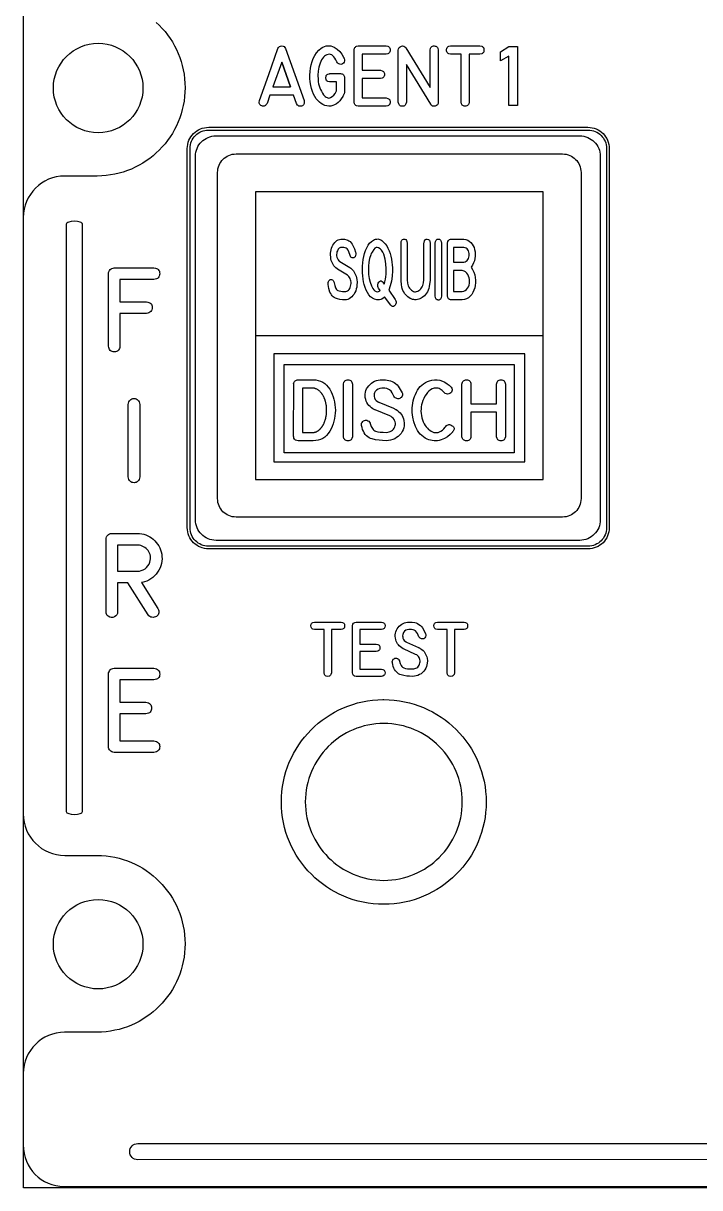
# Model space of a CAD drawing. Extents: x 361 to 684, y 82 to 686.
# Drawn here: x 361.5 to 399.1, y 574.2 to 639 of the extents above; entities that cross this region are included whole.
import ezdxf

# ---------------------------------------------------------------- set-up
doc = ezdxf.new("R2010")
doc.units = 0
for name, color, linetype in [('_BACKPANEL', 5, 'CONTINUOUS'), ('_ENGRAVING', 105, 'CONTINUOUS'), ('_LABELS', 30, 'CONTINUOUS'), ('_TOPLAYER', 1, 'CONTINUOUS')]:
    doc.layers.add(name, color=color, linetype=linetype)

msp = doc.modelspace()

# ---------------------------------------------------------------- linework, layer by layer
at = {"layer": '_BACKPANEL'}
for points in [[(683.837, 648.925), (683.837, 644.257), (683.837, 634.92), (683.837, 625.583), (683.837, 583.568), (683.837, 574.232), (361.5, 574.232), (361.5, 583.568), (361.5, 625.583), (361.5, 634.92), (361.5, 644.257), (361.5, 648.925)], [(365.658, 632.916), (365.403, 632.929), (365.156, 632.967), (364.918, 633.028), (364.689, 633.112), (364.472, 633.217), (364.267, 633.341), (364.075, 633.485), (363.898, 633.645), (363.738, 633.822), (363.595, 634.013), (363.47, 634.219), (363.365, 634.436), (363.282, 634.665), (363.22, 634.903), (363.183, 635.15), (363.17, 635.405), (363.183, 635.659), (363.22, 635.906), (363.282, 636.144), (363.365, 636.373), (363.47, 636.591), (363.595, 636.796), (363.738, 636.987), (363.898, 637.164), (364.075, 637.325), (364.267, 637.468), (364.472, 637.592), (364.689, 637.697), (364.918, 637.781), (365.156, 637.842), (365.403, 637.88), (365.658, 637.893), (365.912, 637.88), (366.159, 637.842), (366.398, 637.781), (366.626, 637.697), (366.844, 637.592), (367.049, 637.468), (367.241, 637.325), (367.417, 637.164), (367.578, 636.987), (367.721, 636.796), (367.846, 636.591), (367.951, 636.373), (368.034, 636.144), (368.095, 635.906), (368.133, 635.659), (368.146, 635.405), (368.133, 635.15), (368.095, 634.903), (368.034, 634.665), (367.951, 634.436), (367.846, 634.219), (367.721, 634.013), (367.578, 633.822), (367.417, 633.645), (367.241, 633.485), (367.049, 633.341), (366.844, 633.217), (366.626, 633.112), (366.398, 633.028), (366.159, 632.967), (365.912, 632.929)], [(371.792, 633.069), (392.888, 633.069), (392.993, 633.064), (393.095, 633.048), (393.194, 633.023), (393.288, 632.988), (393.378, 632.945), (393.463, 632.894), (393.542, 632.835), (393.615, 632.769), (393.681, 632.696), (393.74, 632.617), (393.791, 632.532), (393.834, 632.442), (393.869, 632.348), (393.894, 632.249), (393.91, 632.147), (393.915, 632.041), (393.915, 610.946), (393.91, 610.841), (393.894, 610.739), (393.869, 610.64), (393.834, 610.546), (393.791, 610.456), (393.74, 610.371), (393.681, 610.292), (393.615, 610.219), (393.542, 610.153), (393.463, 610.094), (393.378, 610.043), (393.288, 609.999), (393.194, 609.965), (393.095, 609.94), (392.993, 609.924), (392.888, 609.919), (371.792, 609.919), (371.687, 609.924), (371.584, 609.94), (371.486, 609.965), (371.391, 609.999), (371.302, 610.043), (371.217, 610.094), (371.138, 610.153), (371.065, 610.219), (370.999, 610.292), (370.94, 610.371), (370.888, 610.456), (370.845, 610.546), (370.811, 610.64), (370.786, 610.739), (370.77, 610.841), (370.765, 610.946), (370.765, 632.041), (370.77, 632.147), (370.786, 632.249), (370.811, 632.348), (370.845, 632.442), (370.888, 632.532), (370.94, 632.617), (370.999, 632.696), (371.065, 632.769), (371.138, 632.835), (371.217, 632.894), (371.302, 632.945), (371.391, 632.988), (371.486, 633.023), (371.584, 633.048), (371.687, 633.064)], [(385.898, 595.691), (385.892, 595.915), (385.875, 596.137), (385.847, 596.355), (385.809, 596.57), (385.76, 596.781), (385.701, 596.988), (385.633, 597.191), (385.555, 597.389), (385.467, 597.583), (385.371, 597.771), (385.266, 597.953), (385.152, 598.13), (385.031, 598.301), (384.901, 598.466), (384.764, 598.624), (384.619, 598.776), (384.468, 598.92), (384.31, 599.058), (384.145, 599.187), (383.974, 599.309), (383.797, 599.422), (383.614, 599.527), (383.426, 599.623), (383.233, 599.711), (383.034, 599.789), (382.832, 599.857), (382.625, 599.916), (382.414, 599.965), (382.199, 600.003), (381.981, 600.031), (381.759, 600.048), (381.535, 600.054), (381.31, 600.048), (381.089, 600.031), (380.87, 600.003), (380.656, 599.965), (380.444, 599.916), (380.237, 599.857), (380.035, 599.789), (379.837, 599.711), (379.643, 599.623), (379.455, 599.527), (379.273, 599.422), (379.096, 599.309), (378.925, 599.187), (378.76, 599.058), (378.602, 598.92), (378.45, 598.776), (378.306, 598.625), (378.169, 598.466), (378.039, 598.302), (377.917, 598.131), (377.804, 597.954), (377.699, 597.771), (377.603, 597.583), (377.515, 597.39), (377.437, 597.192), (377.369, 596.989), (377.31, 596.782), (377.261, 596.571), (377.223, 596.356), (377.195, 596.138), (377.178, 595.916), (377.172, 595.692), (377.178, 595.467), (377.195, 595.246), (377.223, 595.027), (377.261, 594.813), (377.31, 594.602), (377.369, 594.395), (377.437, 594.192), (377.515, 593.994), (377.603, 593.801), (377.699, 593.613), (377.804, 593.43), (377.917, 593.253), (378.039, 593.082), (378.169, 592.917), (378.306, 592.759), (378.45, 592.607), (378.602, 592.463), (378.76, 592.326), (378.925, 592.196), (379.096, 592.075), (379.273, 591.961), (379.455, 591.856), (379.643, 591.76), (379.837, 591.673), (380.035, 591.595), (380.237, 591.526), (380.444, 591.467), (380.656, 591.418), (380.87, 591.38), (381.089, 591.352), (381.31, 591.336), (381.535, 591.33), (381.759, 591.336), (381.981, 591.352), (382.199, 591.38), (382.414, 591.418), (382.625, 591.467), (382.832, 591.526), (383.034, 591.595), (383.232, 591.673), (383.426, 591.76), (383.614, 591.856), (383.796, 591.961), (383.973, 592.075), (384.144, 592.196), (384.309, 592.326), (384.467, 592.463), (384.619, 592.607), (384.763, 592.759), (384.9, 592.917), (385.03, 593.082), (385.152, 593.253), (385.265, 593.43), (385.37, 593.613), (385.466, 593.801), (385.554, 593.994), (385.632, 594.192), (385.7, 594.395), (385.759, 594.602), (385.808, 594.813), (385.846, 595.027), (385.874, 595.246), (385.891, 595.467), (385.897, 595.692)], [(365.658, 585.291), (365.403, 585.304), (365.156, 585.342), (364.918, 585.403), (364.689, 585.487), (364.472, 585.592), (364.267, 585.716), (364.075, 585.859), (363.898, 586.02), (363.738, 586.197), (363.595, 586.388), (363.47, 586.593), (363.365, 586.811), (363.282, 587.04), (363.22, 587.278), (363.183, 587.525), (363.17, 587.779), (363.183, 588.034), (363.22, 588.281), (363.282, 588.519), (363.365, 588.748), (363.47, 588.965), (363.595, 589.171), (363.738, 589.362), (363.898, 589.539), (364.075, 589.699), (364.267, 589.843), (364.472, 589.967), (364.689, 590.072), (364.918, 590.156), (365.156, 590.217), (365.403, 590.255), (365.658, 590.268), (365.912, 590.255), (366.159, 590.217), (366.398, 590.156), (366.626, 590.072), (366.844, 589.967), (367.049, 589.843), (367.241, 589.699), (367.417, 589.539), (367.578, 589.362), (367.721, 589.171), (367.846, 588.965), (367.951, 588.748), (368.034, 588.519), (368.095, 588.281), (368.133, 588.034), (368.146, 587.779), (368.133, 587.525), (368.095, 587.278), (368.034, 587.04), (367.951, 586.811), (367.846, 586.593), (367.721, 586.388), (367.578, 586.197), (367.417, 586.02), (367.241, 585.859), (367.049, 585.716), (366.844, 585.592), (366.626, 585.487), (366.398, 585.403), (366.159, 585.342), (365.912, 585.304)]]:
    msp.add_lwpolyline(points, close=True, dxfattribs=at)
at = {"layer": '_ENGRAVING'}
for points in [[(374.621, 634.71), (375.136, 636.155), (375.653, 637.6), (375.686, 637.665), (375.732, 637.712), (375.792, 637.74), (375.864, 637.75), (375.936, 637.742), (375.996, 637.714), (376.042, 637.666), (376.076, 637.6), (377.107, 634.702), (377.116, 634.597), (377.11, 634.552), (377.096, 634.512), (377.075, 634.477), (377.047, 634.448), (377.011, 634.423), (376.968, 634.404), (376.923, 634.391), (376.88, 634.387), (376.84, 634.392), (376.803, 634.405), (376.769, 634.426), (376.737, 634.456), (376.681, 634.542), (376.515, 635.01), (375.205, 635.01), (375.044, 634.553), (374.987, 634.467), (374.955, 634.437), (374.919, 634.416), (374.882, 634.403), (374.841, 634.4), (374.798, 634.404), (374.751, 634.418), (374.708, 634.438), (374.672, 634.463), (374.644, 634.492), (374.624, 634.527), (374.612, 634.565), (374.607, 634.609)], [(378.523, 635.746), (378.508, 635.748), (378.423, 635.771), (378.389, 635.791), (378.361, 635.817), (378.34, 635.848), (378.325, 635.885), (378.312, 635.976), (378.325, 636.066), (378.34, 636.103), (378.361, 636.134), (378.389, 636.16), (378.423, 636.18), (378.508, 636.203), (378.523, 636.207), (378.537, 636.207), (379.131, 636.207), (379.176, 636.202), (379.217, 636.19), (379.256, 636.168), (379.291, 636.139), (379.32, 636.103), (379.341, 636.064), (379.353, 636.021), (379.357, 635.976), (379.357, 635.145), (379.338, 635.102), (379.327, 635.076), (379.315, 635.051), (379.303, 635.027), (379.29, 635.002), (379.278, 634.977), (379.266, 634.953), (379.251, 634.928), (379.171, 634.802), (379.086, 634.692), (378.996, 634.6), (378.901, 634.526), (378.802, 634.468), (378.698, 634.428), (378.59, 634.405), (378.476, 634.4), (378.363, 634.411), (378.254, 634.438), (378.15, 634.481), (378.05, 634.539), (377.955, 634.614), (377.865, 634.704), (377.779, 634.811), (377.698, 634.933), (377.628, 635.065), (377.568, 635.212), (377.517, 635.375), (377.476, 635.554), (377.447, 635.741), (377.429, 635.931), (377.425, 636.122), (377.433, 636.316), (377.455, 636.508), (377.492, 636.695), (377.544, 636.878), (377.611, 637.056), (377.694, 637.223), (377.796, 637.372), (377.916, 637.502), (378.055, 637.614), (378.147, 637.671), (378.239, 637.714), (378.33, 637.743), (378.42, 637.757), (378.51, 637.758), (378.599, 637.744), (378.687, 637.716), (378.775, 637.674), (378.939, 637.566), (379.082, 637.439), (379.201, 637.292), (379.299, 637.124), (379.312, 637.098), (379.322, 637.075), (379.335, 637.051), (379.353, 636.976), (379.352, 636.909), (379.332, 636.849), (379.293, 636.797), (379.245, 636.757), (379.196, 636.733), (379.144, 636.722), (379.09, 636.727), (379.039, 636.744), (378.994, 636.772), (378.954, 636.81), (378.922, 636.859), (378.873, 636.969), (378.821, 637.063), (378.765, 637.14), (378.706, 637.2), (378.644, 637.244), (378.578, 637.27), (378.509, 637.28), (378.437, 637.274), (378.365, 637.253), (378.298, 637.22), (378.235, 637.176), (378.177, 637.12), (378.124, 637.052), (378.076, 636.972), (378.032, 636.881), (377.992, 636.779), (377.931, 636.565), (377.892, 636.343), (377.874, 636.114), (377.878, 635.876), (377.89, 635.758), (377.909, 635.643), (377.936, 635.532), (377.971, 635.425), (378.013, 635.321), (378.063, 635.222), (378.121, 635.127), (378.187, 635.035), (378.283, 634.931), (378.331, 634.895), (378.38, 634.869), (378.429, 634.855), (378.477, 634.85), (378.527, 634.857), (378.576, 634.874), (378.67, 634.929), (378.753, 635.003), (378.826, 635.097), (378.888, 635.21), (378.905, 635.246), (378.905, 635.746)], [(381.666, 637.293), (380.333, 637.293), (380.333, 636.397), (381.349, 636.397), (381.449, 636.369), (381.488, 636.348), (381.52, 636.321), (381.545, 636.289), (381.563, 636.252), (381.573, 636.21), (381.577, 636.163), (381.573, 636.116), (381.562, 636.074), (381.544, 636.037), (381.519, 636.006), (381.487, 635.979), (381.448, 635.958), (381.349, 635.931), (380.333, 635.931), (380.333, 634.855), (381.666, 634.855), (381.765, 634.827), (381.804, 634.806), (381.836, 634.78), (381.861, 634.748), (381.878, 634.712), (381.889, 634.67), (381.892, 634.623), (381.889, 634.577), (381.878, 634.535), (381.861, 634.499), (381.836, 634.468), (381.804, 634.442), (381.765, 634.421), (381.666, 634.394), (380.11, 634.394), (380.02, 634.418), (379.983, 634.439), (379.952, 634.465), (379.926, 634.497), (379.906, 634.535), (379.881, 634.627), (379.881, 637.521), (379.907, 637.617), (379.928, 637.655), (379.954, 637.687), (379.985, 637.712), (380.021, 637.731), (380.11, 637.75), (381.666, 637.75), (381.765, 637.729), (381.804, 637.71), (381.836, 637.684), (381.86, 637.652), (381.878, 637.614), (381.888, 637.57), (381.892, 637.52), (381.888, 637.47), (381.877, 637.426), (381.859, 637.389), (381.835, 637.357), (381.803, 637.332), (381.764, 637.313)], [(384.559, 634.62), (384.549, 634.542), (384.519, 634.479), (384.468, 634.433), (384.396, 634.401), (384.319, 634.39), (384.251, 634.402), (384.193, 634.439), (384.143, 634.499), (382.793, 636.707), (382.793, 634.62), (382.765, 634.52), (382.744, 634.48), (382.718, 634.448), (382.687, 634.423), (382.651, 634.405), (382.611, 634.394), (382.565, 634.391), (382.52, 634.394), (382.479, 634.405), (382.443, 634.423), (382.413, 634.448), (382.387, 634.48), (382.366, 634.52), (382.339, 634.62), (382.339, 637.514), (382.359, 637.592), (382.394, 637.656), (382.445, 637.705), (382.511, 637.739), (382.581, 637.753), (382.645, 637.741), (382.704, 637.702), (382.756, 637.637), (384.106, 635.427), (384.106, 637.514), (384.132, 637.617), (384.153, 637.657), (384.18, 637.69), (384.212, 637.715), (384.249, 637.733), (384.292, 637.743), (384.34, 637.746), (384.388, 637.742), (384.43, 637.731), (384.466, 637.713), (384.497, 637.687), (384.521, 637.655), (384.54, 637.615), (384.559, 637.514)], [(385.836, 634.623), (385.836, 637.288), (385.246, 637.288), (385.147, 637.309), (385.109, 637.329), (385.077, 637.355), (385.053, 637.387), (385.035, 637.425), (385.025, 637.469), (385.022, 637.519), (385.025, 637.569), (385.036, 637.613), (385.054, 637.651), (385.078, 637.683), (385.11, 637.709), (385.148, 637.729), (385.246, 637.75), (386.878, 637.75), (386.975, 637.729), (387.013, 637.709), (387.044, 637.684), (387.069, 637.651), (387.086, 637.613), (387.097, 637.569), (387.1, 637.519), (387.097, 637.468), (387.087, 637.424), (387.069, 637.386), (387.045, 637.354), (387.014, 637.328), (386.975, 637.309), (386.878, 637.288), (386.289, 637.288), (386.289, 634.623), (386.261, 634.522), (386.239, 634.482), (386.211, 634.45), (386.179, 634.425), (386.142, 634.407), (386.1, 634.397), (386.052, 634.394), (386.005, 634.398), (385.964, 634.41), (385.928, 634.428), (385.898, 634.453), (385.874, 634.485), (385.855, 634.524)], [(388.967, 634.439), (388.482, 634.439), (388.482, 637.182), (388.017, 636.919), (388.017, 637.423), (388.482, 637.711), (388.967, 637.711)], [(376.351, 635.471), (375.862, 636.847), (375.37, 635.471)], [(375.862, 636.847), (376.351, 635.471)], [(371.802, 633.222), (392.878, 633.222), (393, 633.216), (393.118, 633.198), (393.232, 633.169), (393.342, 633.129), (393.446, 633.079), (393.544, 633.019), (393.636, 632.951), (393.72, 632.874), (393.797, 632.79), (393.865, 632.698), (393.925, 632.6), (393.975, 632.496), (394.015, 632.386), (394.044, 632.272), (394.062, 632.154), (394.068, 632.032), (394.068, 610.956), (394.062, 610.834), (394.044, 610.716), (394.015, 610.601), (393.975, 610.492), (393.925, 610.388), (393.865, 610.29), (393.797, 610.198), (393.72, 610.114), (393.636, 610.037), (393.544, 609.968), (393.446, 609.909), (393.342, 609.859), (393.232, 609.819), (393.118, 609.79), (393, 609.772), (392.878, 609.766), (371.802, 609.766), (371.68, 609.772), (371.562, 609.79), (371.447, 609.819), (371.338, 609.859), (371.234, 609.909), (371.136, 609.968), (371.044, 610.037), (370.959, 610.114), (370.883, 610.198), (370.814, 610.29), (370.755, 610.388), (370.705, 610.492), (370.665, 610.601), (370.636, 610.716), (370.618, 610.834), (370.611, 610.956), (370.611, 632.032), (370.618, 632.154), (370.636, 632.272), (370.665, 632.386), (370.705, 632.496), (370.755, 632.6), (370.814, 632.698), (370.883, 632.79), (370.959, 632.874), (371.044, 632.951), (371.136, 633.019), (371.234, 633.079), (371.338, 633.129), (371.447, 633.169), (371.562, 633.198), (371.68, 633.216)], [(372.21, 632.744), (392.426, 632.744), (392.543, 632.738), (392.657, 632.721), (392.766, 632.693), (392.871, 632.654), (392.971, 632.606), (393.065, 632.549), (393.153, 632.484), (393.234, 632.41), (393.308, 632.329), (393.374, 632.241), (393.431, 632.147), (393.479, 632.047), (393.517, 631.942), (393.545, 631.833), (393.562, 631.719), (393.568, 631.602), (393.568, 611.386), (393.562, 611.269), (393.545, 611.155), (393.517, 611.046), (393.479, 610.941), (393.431, 610.841), (393.374, 610.747), (393.308, 610.659), (393.234, 610.578), (393.153, 610.504), (393.065, 610.438), (392.971, 610.381), (392.871, 610.333), (392.766, 610.295), (392.657, 610.267), (392.543, 610.25), (392.426, 610.244), (372.21, 610.244), (372.093, 610.25), (371.979, 610.267), (371.87, 610.295), (371.765, 610.333), (371.665, 610.381), (371.571, 610.438), (371.483, 610.504), (371.402, 610.578), (371.328, 610.659), (371.263, 610.747), (371.206, 610.841), (371.158, 610.941), (371.119, 611.046), (371.091, 611.155), (371.074, 611.269), (371.068, 611.386), (371.068, 631.602), (371.074, 631.719), (371.091, 631.833), (371.119, 631.942), (371.158, 632.047), (371.206, 632.147), (371.263, 632.241), (371.328, 632.329), (371.402, 632.41), (371.483, 632.484), (371.571, 632.549), (371.665, 632.606), (371.765, 632.654), (371.87, 632.693), (371.979, 632.721), (372.093, 632.738)], [(364.338, 627.994), (364.337, 627.994), (364.162, 627.981), (364.019, 627.946), (363.964, 627.921), (363.923, 627.894), (363.896, 627.863), (363.887, 627.83), (363.887, 627.829), (363.887, 595.158), (363.897, 595.125), (363.923, 595.094), (363.964, 595.066), (364.019, 595.042), (364.162, 595.007), (364.337, 594.994), (364.338, 594.994), (364.513, 595.007), (364.656, 595.042), (364.711, 595.066), (364.752, 595.094), (364.778, 595.125), (364.788, 595.158), (364.788, 627.829), (364.788, 627.83), (364.779, 627.863), (364.752, 627.894), (364.711, 627.921), (364.656, 627.946), (364.513, 627.981)], [(366.227, 621.049), (366.227, 625.076), (366.241, 625.147), (366.262, 625.21), (366.292, 625.263), (366.328, 625.308), (366.373, 625.344), (366.425, 625.372), (366.484, 625.391), (366.551, 625.401), (368.761, 625.401), (368.836, 625.39), (368.9, 625.371), (368.955, 625.344), (368.999, 625.307), (369.034, 625.263), (369.059, 625.21), (369.074, 625.148), (369.079, 625.078), (369.074, 625.007), (369.058, 624.946), (369.033, 624.893), (368.998, 624.849), (368.953, 624.814), (368.897, 624.787), (368.832, 624.769), (368.757, 624.759), (366.868, 624.759), (366.868, 623.51), (368.341, 623.51), (368.415, 623.5), (368.479, 623.482), (368.534, 623.456), (368.579, 623.422), (368.614, 623.379), (368.639, 623.328), (368.655, 623.269), (368.661, 623.202), (368.657, 623.134), (368.642, 623.074), (368.618, 623.021), (368.583, 622.976), (368.538, 622.938), (368.483, 622.907), (368.417, 622.884), (368.341, 622.869), (366.868, 622.869), (366.868, 621.049), (366.858, 620.975), (366.84, 620.911), (366.814, 620.856), (366.78, 620.811), (366.737, 620.776), (366.686, 620.751), (366.626, 620.735), (366.559, 620.729), (366.491, 620.733), (366.431, 620.747), (366.378, 620.772), (366.333, 620.807), (366.295, 620.852), (366.265, 620.907), (366.242, 620.973)], [(367.977, 613.77), (367.961, 613.695), (367.938, 613.63), (367.908, 613.574), (367.87, 613.529), (367.826, 613.494), (367.775, 613.469), (367.717, 613.454), (367.651, 613.45), (367.586, 613.455), (367.528, 613.47), (367.477, 613.495), (367.433, 613.53), (367.396, 613.575), (367.367, 613.63), (367.344, 613.695), (367.328, 613.77), (367.328, 617.807), (367.344, 617.883), (367.367, 617.948), (367.396, 618.004), (367.433, 618.049), (367.477, 618.084), (367.528, 618.11), (367.586, 618.125), (367.651, 618.13), (367.717, 618.125), (367.775, 618.111), (367.826, 618.085), (367.87, 618.05), (367.908, 618.005), (367.938, 617.949), (367.961, 617.883), (367.977, 617.807)], [(368.979, 606.447), (369.009, 606.384), (369.028, 606.323), (369.036, 606.265), (369.031, 606.21), (369.015, 606.157), (368.987, 606.106), (368.948, 606.058), (368.896, 606.013), (368.84, 605.981), (368.779, 605.961), (368.713, 605.955), (368.644, 605.961), (368.578, 605.979), (368.521, 606.009), (368.473, 606.05), (368.435, 606.102), (367.31, 607.881), (366.739, 607.881), (366.739, 606.273), (366.727, 606.181), (366.694, 606.102), (366.637, 606.038), (366.558, 605.987), (366.47, 605.956), (366.384, 605.951), (366.301, 605.973), (366.22, 606.02), (366.165, 606.071), (366.126, 606.13), (366.103, 606.198), (366.095, 606.273), (366.095, 610.308), (366.101, 610.372), (366.118, 610.431), (366.147, 610.485), (366.187, 610.534), (366.236, 610.575), (366.29, 610.604), (366.35, 610.622), (366.414, 610.628), (367.832, 610.628), (367.958, 610.623), (368.08, 610.607), (368.197, 610.582), (368.31, 610.546), (368.419, 610.501), (368.524, 610.445), (368.624, 610.379), (368.721, 610.302), (368.81, 610.218), (368.891, 610.129), (368.963, 610.034), (369.026, 609.933), (369.08, 609.827), (369.125, 609.716), (369.161, 609.599), (369.189, 609.477), (369.206, 609.344), (369.21, 609.213), (369.202, 609.084), (369.18, 608.958), (369.145, 608.833), (369.097, 608.711), (369.036, 608.591), (368.961, 608.473), (368.877, 608.362), (368.787, 608.263), (368.689, 608.175), (368.586, 608.098), (368.475, 608.033), (368.358, 607.979), (368.234, 607.937), (368.104, 607.906), (368.061, 607.899)], [(367.832, 608.522), (367.947, 608.531), (368.056, 608.558), (368.162, 608.602), (368.263, 608.664), (368.353, 608.74), (368.428, 608.827), (368.486, 608.925), (368.529, 609.034), (368.551, 609.121), (368.563, 609.206), (368.565, 609.288), (368.558, 609.369), (368.541, 609.447), (368.514, 609.523), (368.477, 609.598), (368.431, 609.67), (368.377, 609.737), (368.318, 609.796), (368.255, 609.847), (368.186, 609.89), (368.113, 609.926), (368.035, 609.953), (367.952, 609.972), (367.864, 609.984), (366.739, 609.984), (366.739, 608.522)], [(378.215, 602.877), (378.215, 605.282), (377.683, 605.282), (377.594, 605.301), (377.559, 605.319), (377.531, 605.342), (377.509, 605.371), (377.493, 605.405), (377.481, 605.49), (377.494, 605.575), (377.509, 605.609), (377.532, 605.638), (377.56, 605.661), (377.595, 605.679), (377.683, 605.699), (379.156, 605.699), (379.243, 605.68), (379.278, 605.662), (379.306, 605.638), (379.328, 605.61), (379.344, 605.575), (379.357, 605.49), (379.344, 605.404), (379.329, 605.37), (379.307, 605.341), (379.278, 605.318), (379.244, 605.3), (379.156, 605.282), (378.625, 605.282), (378.625, 602.877), (378.599, 602.785), (378.579, 602.749), (378.554, 602.72), (378.525, 602.697), (378.492, 602.682), (378.411, 602.67), (378.331, 602.684), (378.298, 602.7), (378.271, 602.723), (378.25, 602.752), (378.233, 602.787)], [(381.4, 605.286), (380.197, 605.286), (380.197, 604.477), (381.114, 604.477), (381.204, 604.452), (381.269, 604.409), (381.291, 604.38), (381.307, 604.347), (381.32, 604.266), (381.306, 604.186), (381.29, 604.153), (381.268, 604.124), (381.204, 604.081), (381.114, 604.057), (380.197, 604.057), (380.197, 603.085), (381.4, 603.085), (381.49, 603.061), (381.553, 603.018), (381.576, 602.989), (381.592, 602.956), (381.605, 602.877), (381.592, 602.797), (381.576, 602.765), (381.553, 602.736), (381.49, 602.694), (381.4, 602.67), (379.996, 602.67), (379.915, 602.692), (379.853, 602.734), (379.812, 602.797), (379.79, 602.88), (379.79, 605.492), (379.813, 605.578), (379.855, 605.641), (379.916, 605.682), (379.996, 605.699), (381.4, 605.699), (381.489, 605.68), (381.525, 605.662), (381.553, 605.639), (381.576, 605.61), (381.591, 605.576), (381.604, 605.491), (381.591, 605.407), (381.575, 605.373), (381.553, 605.344), (381.524, 605.321), (381.489, 605.304)], [(383.467, 604.282), (383.491, 604.272), (383.517, 604.258), (383.54, 604.245), (383.563, 604.231), (383.586, 604.217), (383.655, 604.167), (383.716, 604.112), (383.771, 604.052), (383.819, 603.988), (383.86, 603.919), (383.894, 603.845), (383.921, 603.767), (383.942, 603.684), (383.958, 603.549), (383.954, 603.411), (383.936, 603.312), (383.907, 603.217), (383.867, 603.126), (383.815, 603.039), (383.754, 602.958), (383.685, 602.887), (383.609, 602.826), (383.526, 602.775), (383.431, 602.731), (383.335, 602.699), (383.237, 602.68), (383.138, 602.674), (382.972, 602.68), (382.809, 602.696), (382.65, 602.724), (382.495, 602.762), (382.422, 602.789), (382.353, 602.825), (382.291, 602.87), (382.233, 602.924), (382.181, 602.987), (382.135, 603.06), (382.094, 603.142), (382.059, 603.233), (382.033, 603.334), (382.012, 603.437), (382.007, 603.489), (382.014, 603.538), (382.033, 603.583), (382.064, 603.625), (382.103, 603.66), (382.146, 603.681), (382.194, 603.691), (382.246, 603.687), (382.299, 603.669), (382.343, 603.639), (382.379, 603.597), (382.405, 603.542), (382.41, 603.529), (382.451, 603.385), (382.505, 603.273), (382.537, 603.229), (382.573, 603.193), (382.611, 603.166), (382.653, 603.146), (382.748, 603.119), (382.86, 603.101), (382.989, 603.091), (383.135, 603.09), (383.204, 603.094), (383.266, 603.107), (383.323, 603.128), (383.375, 603.158), (383.421, 603.196), (383.461, 603.243), (383.496, 603.298), (383.526, 603.362), (383.544, 603.423), (383.552, 603.486), (383.551, 603.549), (383.54, 603.614), (383.52, 603.677), (383.493, 603.734), (383.457, 603.786), (383.414, 603.832), (383.365, 603.868), (383.304, 603.902), (382.632, 604.202), (382.61, 604.214), (382.532, 604.261), (382.461, 604.312), (382.398, 604.368), (382.343, 604.429), (382.296, 604.494), (382.256, 604.564), (382.225, 604.639), (382.201, 604.718), (382.182, 604.812), (382.173, 604.903), (382.174, 604.991), (382.186, 605.078), (382.208, 605.161), (382.241, 605.243), (382.284, 605.321), (382.337, 605.398), (382.397, 605.468), (382.462, 605.53), (382.532, 605.581), (382.606, 605.624), (382.685, 605.657), (382.768, 605.68), (382.856, 605.694), (382.948, 605.699), (383.108, 605.695), (383.259, 605.666), (383.331, 605.647), (383.405, 605.618), (383.491, 605.57), (383.567, 605.514), (383.631, 605.45), (383.685, 605.378), (383.778, 605.219), (383.861, 605.048), (383.874, 605.01), (383.878, 604.941), (383.859, 604.878), (383.823, 604.822), (383.792, 604.795), (383.754, 604.773), (383.713, 604.76), (383.671, 604.756), (383.627, 604.763), (383.585, 604.778), (383.548, 604.803), (383.516, 604.837), (383.489, 604.881), (383.409, 605.056), (383.357, 605.138), (383.289, 605.205), (383.227, 605.24), (383.161, 605.264), (383.067, 605.28), (382.934, 605.285), (382.842, 605.273), (382.762, 605.24), (382.693, 605.187), (382.636, 605.113), (382.607, 605.058), (382.588, 604.999), (382.581, 604.937), (382.584, 604.872), (382.601, 604.795), (382.632, 604.726), (382.676, 604.667), (382.735, 604.618), (382.748, 604.608), (382.764, 604.599), (382.78, 604.591), (382.797, 604.584)], [(385.053, 602.877), (385.053, 605.282), (384.521, 605.282), (384.432, 605.301), (384.397, 605.319), (384.369, 605.342), (384.347, 605.371), (384.331, 605.405), (384.318, 605.49), (384.331, 605.575), (384.347, 605.609), (384.369, 605.638), (384.398, 605.661), (384.433, 605.679), (384.521, 605.699), (385.993, 605.699), (386.081, 605.68), (386.116, 605.662), (386.144, 605.638), (386.166, 605.61), (386.182, 605.575), (386.194, 605.49), (386.182, 605.404), (386.166, 605.37), (386.144, 605.341), (386.116, 605.318), (386.082, 605.3), (385.993, 605.282), (385.462, 605.282), (385.462, 602.877), (385.437, 602.785), (385.417, 602.749), (385.392, 602.72), (385.363, 602.697), (385.33, 602.682), (385.248, 602.67), (385.168, 602.684), (385.136, 602.7), (385.109, 602.723), (385.088, 602.752), (385.071, 602.787)], [(368.759, 602.487), (366.866, 602.487), (366.866, 601.238), (368.309, 601.238), (368.385, 601.222), (368.451, 601.2), (368.506, 601.17), (368.552, 601.133), (368.587, 601.088), (368.612, 601.037), (368.627, 600.978), (368.632, 600.913), (368.627, 600.847), (368.612, 600.788), (368.586, 600.737), (368.551, 600.693), (368.505, 600.656), (368.45, 600.627), (368.385, 600.604), (368.309, 600.589), (366.866, 600.589), (366.866, 599.089), (368.759, 599.089), (368.834, 599.074), (368.9, 599.051), (368.955, 599.022), (369, 598.985), (369.036, 598.941), (369.061, 598.89), (369.076, 598.832), (369.081, 598.767), (369.076, 598.702), (369.061, 598.645), (369.036, 598.594), (369, 598.55), (368.955, 598.514), (368.9, 598.485), (368.834, 598.463), (368.759, 598.448), (366.549, 598.448), (366.481, 598.461), (366.421, 598.482), (366.369, 598.51), (366.325, 598.547), (366.288, 598.592), (366.259, 598.644), (366.238, 598.704), (366.224, 598.772), (366.224, 602.804), (366.239, 602.875), (366.261, 602.937), (366.29, 602.99), (366.327, 603.035), (366.371, 603.07), (366.423, 603.097), (366.482, 603.115), (366.549, 603.124), (368.759, 603.124), (368.834, 603.113), (368.9, 603.094), (368.955, 603.067), (369, 603.031), (369.035, 602.987), (369.06, 602.934), (369.075, 602.873), (369.08, 602.803), (369.074, 602.733), (369.059, 602.672), (369.034, 602.62), (368.999, 602.576), (368.954, 602.541), (368.899, 602.514), (368.834, 602.496)]]:
    msp.add_lwpolyline(points, close=True, dxfattribs=at)
msp.add_lwpolyline([(490.859, 575.792), (367.86, 575.786), (367.769, 575.795), (367.685, 575.821), (367.608, 575.863), (367.542, 575.917), (367.487, 575.984), (367.445, 576.06), (367.419, 576.145), (367.41, 576.236), (367.419, 576.326), (367.445, 576.411), (367.486, 576.487), (367.541, 576.554), (367.607, 576.609), (367.683, 576.651), (367.767, 576.677), (367.858, 576.687), (490.859, 576.693)], dxfattribs=at)
at = {"layer": '_LABELS'}
for points in [[(390.398, 613.636), (390.398, 629.638), (374.398, 629.638), (374.398, 613.636)], [(379.643, 625.419), (379.662, 625.407), (379.684, 625.392), (379.703, 625.377), (379.721, 625.362), (379.741, 625.346), (379.797, 625.289), (379.848, 625.228), (379.893, 625.161), (379.933, 625.089), (379.995, 624.93), (380.034, 624.75), (380.047, 624.599), (380.044, 624.443), (380.029, 624.333), (380.005, 624.227), (379.972, 624.125), (379.929, 624.027), (379.879, 623.937), (379.822, 623.858), (379.759, 623.789), (379.691, 623.731), (379.613, 623.682), (379.534, 623.647), (379.453, 623.626), (379.371, 623.619), (379.234, 623.625), (379.1, 623.643), (378.969, 623.674), (378.841, 623.717), (378.78, 623.747), (378.724, 623.787), (378.672, 623.838), (378.625, 623.898), (378.582, 623.97), (378.544, 624.051), (378.481, 624.245), (378.46, 624.357), (378.443, 624.473), (378.439, 624.531), (378.445, 624.585), (378.46, 624.636), (378.485, 624.684), (378.517, 624.722), (378.553, 624.746), (378.593, 624.757), (378.636, 624.753), (378.679, 624.733), (378.716, 624.699), (378.745, 624.652), (378.767, 624.591), (378.771, 624.576), (378.805, 624.414), (378.85, 624.289), (378.905, 624.2), (378.937, 624.169), (378.971, 624.147), (379.05, 624.117), (379.142, 624.097), (379.248, 624.086), (379.369, 624.084), (379.425, 624.089), (379.477, 624.103), (379.524, 624.127), (379.567, 624.16), (379.605, 624.203), (379.638, 624.256), (379.667, 624.317), (379.691, 624.389), (379.706, 624.457), (379.713, 624.527), (379.712, 624.599), (379.703, 624.671), (379.686, 624.741), (379.663, 624.805), (379.634, 624.863), (379.599, 624.915), (379.559, 624.955), (379.508, 624.993), (378.954, 625.329), (378.936, 625.343), (378.871, 625.395), (378.813, 625.452), (378.761, 625.515), (378.716, 625.583), (378.677, 625.656), (378.644, 625.735), (378.618, 625.818), (378.598, 625.907), (378.583, 626.012), (378.575, 626.114), (378.577, 626.213), (378.586, 626.309), (378.605, 626.403), (378.631, 626.494), (378.667, 626.582), (378.71, 626.668), (378.76, 626.747), (378.814, 626.815), (378.871, 626.873), (378.932, 626.921), (378.997, 626.958), (379.066, 626.984), (379.138, 627), (379.215, 627.005), (379.346, 627), (379.471, 626.968), (379.531, 626.946), (379.591, 626.914), (379.662, 626.86), (379.724, 626.798), (379.778, 626.726), (379.822, 626.646), (379.899, 626.468), (379.967, 626.276), (379.978, 626.233), (379.981, 626.156), (379.966, 626.086), (379.936, 626.023), (379.911, 625.993), (379.879, 625.968), (379.846, 625.954), (379.811, 625.95), (379.774, 625.957), (379.74, 625.974), (379.709, 626.002), (379.683, 626.04), (379.661, 626.089), (379.594, 626.286), (379.552, 626.377), (379.496, 626.452), (379.445, 626.491), (379.39, 626.518), (379.313, 626.536), (379.203, 626.541), (379.127, 626.528), (379.061, 626.492), (379.005, 626.432), (378.957, 626.349), (378.933, 626.287), (378.918, 626.221), (378.912, 626.152), (378.914, 626.079), (378.928, 625.993), (378.954, 625.916), (378.991, 625.85), (379.039, 625.795), (379.049, 625.784), (379.063, 625.773), (379.076, 625.765), (379.09, 625.756)], [(382.02, 625.233), (382.003, 624.944), (381.962, 624.667), (381.897, 624.403), (381.807, 624.152), (382.166, 623.647), (382.19, 623.606), (382.207, 623.561), (382.215, 623.513), (382.214, 623.46), (382.206, 623.408), (382.191, 623.362), (382.168, 623.322), (382.138, 623.288), (382.082, 623.25), (382.027, 623.243), (381.975, 623.266), (381.925, 623.319), (381.582, 623.798), (381.573, 623.789), (381.565, 623.781), (381.495, 623.717), (381.421, 623.669), (381.361, 623.642), (381.301, 623.625), (381.242, 623.616), (381.182, 623.616), (381.141, 623.621), (381.015, 623.657), (380.902, 623.716), (380.8, 623.798), (380.71, 623.903), (380.63, 624.025), (380.561, 624.16), (380.501, 624.307), (380.45, 624.467), (380.413, 624.618), (380.384, 624.779), (380.362, 624.951), (380.349, 625.133), (380.344, 625.32), (380.349, 625.504), (380.363, 625.686), (380.386, 625.867), (380.42, 626.042), (380.464, 626.209), (380.519, 626.368), (380.584, 626.52), (380.66, 626.657), (380.749, 626.774), (380.851, 626.872), (380.965, 626.949), (381.024, 626.977), (381.082, 626.996), (381.14, 627.006), (381.197, 627.008), (381.253, 627), (381.309, 626.984), (381.364, 626.958), (381.419, 626.924), (381.522, 626.838), (381.614, 626.738), (381.696, 626.622), (381.767, 626.492), (381.829, 626.349), (381.882, 626.201), (381.926, 626.047), (381.961, 625.888), (381.988, 625.726), (382.007, 625.563), (382.018, 625.398)], [(381.247, 624.27), (381.226, 624.306), (381.203, 624.368), (381.194, 624.431), (381.2, 624.493), (381.221, 624.556), (381.253, 624.612), (381.293, 624.649), (381.346, 624.672), (381.396, 624.672), (381.443, 624.649), (381.488, 624.602), (381.559, 624.5), (381.598, 624.633), (381.628, 624.77), (381.649, 624.91), (381.662, 625.054), (381.667, 625.342), (381.649, 625.627), (381.605, 625.883), (381.529, 626.155), (381.477, 626.283), (381.412, 626.386), (381.335, 626.464), (381.245, 626.518), (381.175, 626.535), (381.108, 626.526), (381.044, 626.491), (380.983, 626.43), (380.881, 626.281), (380.841, 626.204), (380.809, 626.126), (380.749, 625.929), (380.707, 625.719), (380.684, 625.495), (380.679, 625.259), (380.692, 625.023), (380.724, 624.803), (380.775, 624.597), (380.844, 624.405), (380.883, 624.323), (380.929, 624.25), (380.981, 624.184), (381.04, 624.127), (381.103, 624.087), (381.169, 624.071), (381.238, 624.081), (381.31, 624.116), (381.339, 624.137)], [(384.104, 624.732), (384.104, 624.698), (384.099, 624.599), (384.061, 624.362), (384.033, 624.256), (383.999, 624.159), (383.958, 624.07), (383.911, 623.989), (383.858, 623.916), (383.799, 623.852), (383.672, 623.747), (383.607, 623.707), (383.54, 623.675), (383.473, 623.651), (383.405, 623.634), (383.336, 623.626), (383.265, 623.626), (383.195, 623.634), (383.127, 623.65), (383.059, 623.674), (382.994, 623.706), (382.867, 623.793), (382.747, 623.912), (382.691, 623.983), (382.643, 624.062), (382.601, 624.149), (382.565, 624.244), (382.537, 624.346), (382.515, 624.456), (382.491, 624.698), (382.491, 624.732), (382.491, 626.773), (382.504, 626.863), (382.538, 626.936), (382.581, 626.984), (382.633, 627.005), (382.695, 627), (382.754, 626.972), (382.795, 626.925), (382.82, 626.859), (382.829, 626.773), (382.829, 624.732), (382.85, 624.553), (382.871, 624.473), (382.898, 624.399), (382.932, 624.331), (382.972, 624.268), (383.018, 624.212), (383.071, 624.162), (383.127, 624.121), (383.184, 624.092), (383.242, 624.076), (383.301, 624.072), (383.36, 624.08), (383.42, 624.1), (383.481, 624.133), (383.543, 624.179), (383.595, 624.227), (383.639, 624.283), (383.676, 624.345), (383.706, 624.414), (383.747, 624.565), (383.768, 624.732), (383.768, 626.773), (383.77, 626.818), (383.792, 626.906), (383.829, 626.966), (383.854, 626.985), (383.882, 626.998), (383.951, 627.002), (384.018, 626.98), (384.044, 626.96), (384.066, 626.935), (384.094, 626.866), (384.104, 626.773)], [(384.735, 623.842), (384.715, 623.74), (384.68, 623.668), (384.657, 623.642), (384.63, 623.624), (384.599, 623.613), (384.565, 623.61), (384.531, 623.614), (384.5, 623.625), (384.474, 623.643), (384.451, 623.668), (384.416, 623.741), (384.396, 623.842), (384.396, 626.77), (384.416, 626.872), (384.451, 626.945), (384.474, 626.971), (384.5, 626.989), (384.531, 627), (384.565, 627.004), (384.599, 627.001), (384.63, 626.99), (384.657, 626.972), (384.68, 626.946), (384.715, 626.873), (384.735, 626.77)], [(385.988, 627.005), (386.097, 626.983), (386.197, 626.944), (386.288, 626.888), (386.37, 626.815), (386.442, 626.728), (386.501, 626.634), (386.549, 626.531), (386.585, 626.42), (386.608, 626.302), (386.619, 626.181), (386.616, 626.056), (386.601, 625.928), (386.572, 625.8), (386.526, 625.678), (386.466, 625.56), (386.39, 625.449), (386.473, 625.312), (386.539, 625.17), (386.588, 625.022), (386.62, 624.869), (386.635, 624.716), (386.635, 624.568), (386.621, 624.425), (386.592, 624.287), (386.548, 624.157), (386.491, 624.037), (386.42, 623.927), (386.336, 623.827), (386.24, 623.743), (386.132, 623.68), (386.014, 623.637), (385.885, 623.614), (385.882, 623.614), (385.245, 623.614), (385.179, 623.639), (385.129, 623.686), (385.094, 623.754), (385.075, 623.844), (385.075, 626.77), (385.093, 626.862), (385.128, 626.931), (385.178, 626.979), (385.245, 627.005)], [(385.988, 626.535), (385.414, 626.535), (385.414, 625.718), (385.992, 625.718), (386.061, 625.736), (386.121, 625.766), (386.171, 625.81), (386.212, 625.867), (386.244, 625.931), (386.266, 625.998), (386.279, 626.067), (386.283, 626.138), (386.277, 626.209), (386.263, 626.277), (386.239, 626.341), (386.207, 626.403), (386.165, 626.456), (386.115, 626.496), (386.056, 626.522)], [(385.882, 624.082), (385.977, 624.098), (386.061, 624.134), (386.132, 624.189), (386.191, 624.265), (386.238, 624.352), (386.272, 624.444), (386.294, 624.541), (386.302, 624.643), (386.298, 624.745), (386.28, 624.844), (386.249, 624.94), (386.206, 625.033), (386.149, 625.115), (386.078, 625.179), (385.994, 625.225), (385.896, 625.253), (385.414, 625.253), (385.414, 624.082)], [(375.424, 620.62), (375.424, 620.478), (375.424, 614.62), (389.371, 614.62), (389.371, 620.62)], [(375.995, 620.022), (388.781, 620.022), (388.781, 615.12), (375.995, 615.12)], [(376.771, 619.176), (377.603, 619.176), (377.753, 619.168), (377.894, 619.143), (378.024, 619.101), (378.145, 619.043), (378.257, 618.969), (378.358, 618.877), (378.45, 618.77), (378.532, 618.645), (378.605, 618.511), (378.668, 618.374), (378.721, 618.233), (378.764, 618.088), (378.798, 617.941), (378.822, 617.79), (378.837, 617.636), (378.842, 617.478), (378.837, 617.321), (378.822, 617.167), (378.798, 617.016), (378.764, 616.868), (378.721, 616.724), (378.667, 616.583), (378.604, 616.446), (378.532, 616.311), (378.449, 616.187), (378.357, 616.079), (378.256, 615.988), (378.144, 615.913), (378.023, 615.855), (377.893, 615.814), (377.753, 615.789), (377.603, 615.781), (376.771, 615.781), (376.774, 615.781), (376.771, 615.781), (376.707, 615.791), (376.627, 615.82), (376.57, 615.868), (376.536, 615.933), (376.525, 616.016), (376.523, 616.016), (376.525, 618.944), (376.523, 618.957), (376.53, 619.001), (376.545, 619.041), (376.568, 619.078), (376.6, 619.112), (376.638, 619.14), (376.679, 619.16), (376.724, 619.172), (376.772, 619.176)], [(377.603, 616.248), (377.61, 616.248), (377.619, 616.248), (377.625, 616.249), (377.633, 616.25), (377.641, 616.251), (377.651, 616.252), (377.658, 616.252), (377.667, 616.253), (377.674, 616.254), (377.682, 616.255), (377.697, 616.258), (377.704, 616.261), (377.712, 616.265), (377.72, 616.266), (377.73, 616.268), (377.737, 616.27), (377.746, 616.273), (377.762, 616.28), (377.78, 616.286), (377.787, 616.289), (377.796, 616.293), (377.81, 616.301), (377.827, 616.31), (377.834, 616.314), (377.843, 616.32), (377.859, 616.33), (377.867, 616.334), (377.877, 616.339), (377.884, 616.344), (377.893, 616.351), (377.9, 616.355), (377.909, 616.361), (377.926, 616.374), (377.94, 616.388), (377.948, 616.394), (377.956, 616.402), (377.963, 616.409), (377.972, 616.417), (377.988, 616.431), (377.995, 616.437), (378.004, 616.446), (378.011, 616.453), (378.02, 616.462), (378.034, 616.479), (378.05, 616.497), (378.064, 616.515), (378.071, 616.524), (378.08, 616.533), (378.086, 616.543), (378.094, 616.553), (378.1, 616.564), (378.108, 616.575), (378.122, 616.595), (378.129, 616.606), (378.137, 616.616), (378.143, 616.627), (378.151, 616.638), (378.161, 616.659), (378.168, 616.671), (378.175, 616.684), (378.182, 616.695), (378.19, 616.708), (378.194, 616.719), (378.2, 616.732), (378.213, 616.757), (378.225, 616.784), (378.229, 616.796), (378.236, 616.81), (378.24, 616.824), (378.246, 616.838), (378.255, 616.865), (378.259, 616.878), (378.266, 616.893), (378.274, 616.921), (378.285, 616.95), (378.288, 616.964), (378.292, 616.979), (378.296, 616.993), (378.301, 617.009), (378.304, 617.022), (378.308, 617.037), (378.313, 617.069), (378.316, 617.083), (378.32, 617.099), (378.322, 617.113), (378.326, 617.129), (378.331, 617.16), (378.334, 617.175), (378.338, 617.192), (378.342, 617.223), (378.342, 617.237), (378.345, 617.255), (378.349, 617.286), (378.35, 617.318), (378.352, 617.351), (378.354, 617.382), (378.355, 617.398), (378.357, 617.415), (378.358, 617.429), (378.359, 617.447), (378.359, 617.462), (378.359, 617.478), (378.359, 617.494), (378.359, 617.51), (378.358, 617.526), (378.357, 617.543), (378.357, 617.558), (378.357, 617.575), (378.354, 617.608), (378.352, 617.638), (378.349, 617.672), (378.347, 617.702), (378.343, 617.734), (378.341, 617.749), (378.34, 617.765), (378.333, 617.797), (378.329, 617.811), (378.327, 617.826), (378.322, 617.858), (378.317, 617.889), (378.308, 617.919), (378.303, 617.948), (378.297, 617.962), (378.294, 617.977), (378.289, 617.991), (378.285, 618.007), (378.276, 618.035), (378.267, 618.064), (378.261, 618.076), (378.257, 618.09), (378.246, 618.118), (378.236, 618.145), (378.229, 618.157), (378.225, 618.171), (378.218, 618.183), (378.213, 618.196), (378.2, 618.221), (378.19, 618.244), (378.177, 618.269), (378.17, 618.28), (378.165, 618.291), (378.151, 618.314), (378.137, 618.335), (378.129, 618.346), (378.122, 618.357), (378.108, 618.377), (378.101, 618.387), (378.096, 618.397), (378.066, 618.435), (378.038, 618.471), (378.006, 618.504), (377.974, 618.536), (377.944, 618.564), (377.91, 618.589), (377.877, 618.614), (377.843, 618.635), (377.811, 618.654), (377.78, 618.669), (377.746, 618.68), (377.712, 618.692), (377.697, 618.696), (377.682, 618.702), (377.651, 618.707), (377.619, 618.708), (377.61, 618.708), (377.603, 618.708), (377.02, 618.708), (377.02, 616.248)], [(379.794, 616.01), (379.764, 615.907), (379.741, 615.867), (379.712, 615.835), (379.678, 615.809), (379.638, 615.791), (379.593, 615.78), (379.542, 615.777), (379.492, 615.781), (379.447, 615.792), (379.407, 615.81), (379.373, 615.835), (379.345, 615.868), (379.322, 615.908), (379.292, 616.01), (379.292, 618.94), (379.322, 619.043), (379.345, 619.083), (379.373, 619.116), (379.407, 619.142), (379.447, 619.16), (379.492, 619.171), (379.542, 619.175), (379.593, 619.172), (379.638, 619.161), (379.678, 619.142), (379.712, 619.117), (379.741, 619.084), (379.764, 619.043), (379.794, 618.94)], [(382.074, 617.588), (382.102, 617.576), (382.134, 617.561), (382.162, 617.546), (382.19, 617.531), (382.219, 617.515), (382.302, 617.458), (382.377, 617.397), (382.444, 617.33), (382.502, 617.258), (382.552, 617.181), (382.593, 617.098), (382.627, 617.011), (382.652, 616.918), (382.671, 616.767), (382.666, 616.611), (382.645, 616.501), (382.609, 616.394), (382.56, 616.292), (382.497, 616.194), (382.422, 616.104), (382.339, 616.025), (382.246, 615.956), (382.144, 615.899), (382.029, 615.849), (381.913, 615.814), (381.794, 615.793), (381.673, 615.786), (381.47, 615.792), (381.272, 615.81), (381.079, 615.841), (380.89, 615.884), (380.8, 615.914), (380.717, 615.954), (380.64, 616.005), (380.57, 616.066), (380.507, 616.137), (380.451, 616.218), (380.401, 616.31), (380.358, 616.412), (380.326, 616.525), (380.301, 616.641), (380.295, 616.699), (380.304, 616.754), (380.327, 616.804), (380.364, 616.852), (380.411, 616.89), (380.464, 616.915), (380.522, 616.925), (380.586, 616.921), (380.65, 616.901), (380.704, 616.867), (380.748, 616.82), (380.78, 616.759), (380.786, 616.744), (380.836, 616.582), (380.867, 616.515), (380.902, 616.457), (380.941, 616.408), (380.984, 616.368), (381.031, 616.337), (381.082, 616.315), (381.197, 616.285), (381.334, 616.264), (381.491, 616.253), (381.669, 616.252), (381.752, 616.256), (381.829, 616.271), (381.898, 616.295), (381.961, 616.328), (382.017, 616.371), (382.066, 616.423), (382.109, 616.485), (382.144, 616.557), (382.167, 616.625), (382.177, 616.695), (382.176, 616.767), (382.162, 616.839), (382.138, 616.91), (382.104, 616.974), (382.061, 617.032), (382.008, 617.084), (381.949, 617.124), (381.874, 617.162), (381.056, 617.498), (381.029, 617.512), (380.934, 617.564), (380.848, 617.621), (380.771, 617.684), (380.704, 617.752), (380.647, 617.826), (380.599, 617.904), (380.56, 617.988), (380.531, 618.077), (380.508, 618.182), (380.497, 618.284), (380.499, 618.383), (380.513, 618.479), (380.54, 618.573), (380.58, 618.664), (380.632, 618.753), (380.696, 618.839), (380.77, 618.918), (380.849, 618.986), (380.934, 619.044), (381.024, 619.092), (381.12, 619.128), (381.222, 619.155), (381.329, 619.171), (381.441, 619.176), (381.636, 619.171), (381.819, 619.139), (381.908, 619.117), (381.998, 619.085), (382.103, 619.031), (382.194, 618.969), (382.273, 618.897), (382.339, 618.816), (382.452, 618.638), (382.553, 618.446), (382.569, 618.403), (382.574, 618.326), (382.551, 618.256), (382.507, 618.193), (382.47, 618.163), (382.423, 618.138), (382.373, 618.123), (382.322, 618.119), (382.268, 618.127), (382.217, 618.144), (382.171, 618.171), (382.133, 618.21), (382.1, 618.259), (382.002, 618.456), (381.94, 618.547), (381.856, 618.622), (381.781, 618.661), (381.701, 618.689), (381.586, 618.707), (381.423, 618.712), (381.312, 618.698), (381.215, 618.662), (381.131, 618.602), (381.061, 618.519), (381.025, 618.457), (381.003, 618.391), (380.994, 618.322), (380.998, 618.249), (381.018, 618.162), (381.056, 618.086), (381.11, 618.02), (381.181, 617.964), (381.197, 617.953), (381.217, 617.943), (381.236, 617.934), (381.257, 617.926)], [(385.385, 616.311), (385.369, 616.29), (385.361, 616.278), (385.354, 616.268), (385.223, 616.126), (385.074, 616.006), (384.905, 615.908), (384.718, 615.831), (384.62, 615.804), (384.522, 615.786), (384.425, 615.777), (384.328, 615.778), (384.231, 615.789), (384.135, 615.809), (384.039, 615.839), (383.943, 615.879), (383.836, 615.935), (383.736, 616), (383.644, 616.075), (383.559, 616.158), (383.481, 616.25), (383.411, 616.352), (383.348, 616.462), (383.292, 616.582), (383.203, 616.832), (383.144, 617.087), (383.114, 617.347), (383.114, 617.612), (383.125, 617.744), (383.143, 617.874), (383.17, 618.001), (383.203, 618.125), (383.245, 618.246), (383.294, 618.365), (383.35, 618.481), (383.414, 618.594), (383.486, 618.701), (383.565, 618.797), (383.652, 618.883), (383.747, 618.958), (383.849, 619.023), (383.959, 619.077), (384.076, 619.121), (384.201, 619.154), (384.35, 619.175), (384.498, 619.173), (384.646, 619.148), (384.793, 619.1), (384.934, 619.035), (385.062, 618.958), (385.176, 618.869), (385.278, 618.768), (385.286, 618.756), (385.319, 618.706), (385.335, 618.652), (385.336, 618.597), (385.32, 618.538), (385.291, 618.485), (385.252, 618.442), (385.204, 618.411), (385.145, 618.39), (385.078, 618.382), (385.014, 618.393), (384.953, 618.421), (384.894, 618.466), (384.777, 618.579), (384.662, 618.658), (384.605, 618.685), (384.549, 618.703), (384.493, 618.713), (384.438, 618.715), (384.332, 618.701), (384.231, 618.668), (384.135, 618.616), (384.046, 618.546), (383.963, 618.461), (383.887, 618.364), (383.819, 618.257), (383.758, 618.138), (383.706, 618.016), (383.665, 617.897), (383.635, 617.783), (383.616, 617.672), (383.605, 617.551), (383.602, 617.43), (383.608, 617.308), (383.623, 617.186), (383.647, 617.065), (383.682, 616.949), (383.727, 616.835), (383.783, 616.726), (383.837, 616.636), (383.896, 616.554), (383.957, 616.482), (384.022, 616.418), (384.091, 616.364), (384.163, 616.318), (384.238, 616.281), (384.317, 616.252), (384.398, 616.236), (384.477, 616.235), (384.557, 616.248), (384.636, 616.277), (384.714, 616.321), (384.792, 616.379), (384.87, 616.453), (384.947, 616.542), (384.981, 616.585), (385.023, 616.623), (385.065, 616.652), (385.108, 616.671), (385.151, 616.68), (385.196, 616.68), (385.24, 616.67), (385.286, 616.65), (385.331, 616.62), (385.373, 616.586), (385.404, 616.55), (385.426, 616.513), (385.437, 616.475), (385.439, 616.436), (385.431, 616.395), (385.413, 616.354)], [(385.878, 616.01), (385.878, 618.94), (385.891, 618.996), (385.908, 619.045), (385.932, 619.085), (385.961, 619.118), (385.997, 619.144), (386.037, 619.162), (386.084, 619.172), (386.136, 619.175), (386.189, 619.17), (386.234, 619.159), (386.274, 619.14), (386.307, 619.114), (386.334, 619.081), (386.354, 619.042), (386.369, 618.995), (386.377, 618.94), (386.377, 617.845), (387.799, 617.845), (387.799, 618.94), (387.829, 619.043), (387.852, 619.083), (387.88, 619.116), (387.914, 619.142), (387.954, 619.16), (387.999, 619.171), (388.049, 619.175), (388.1, 619.172), (388.145, 619.161), (388.185, 619.142), (388.219, 619.117), (388.248, 619.084), (388.271, 619.043), (388.301, 618.94), (388.301, 616.01), (388.271, 615.907), (388.248, 615.867), (388.219, 615.835), (388.185, 615.809), (388.145, 615.791), (388.1, 615.78), (388.049, 615.777), (387.999, 615.781), (387.954, 615.792), (387.914, 615.81), (387.88, 615.835), (387.852, 615.868), (387.829, 615.908), (387.799, 616.01), (387.799, 617.374), (386.377, 617.374), (386.377, 616.01), (386.369, 615.956), (386.354, 615.909), (386.334, 615.87), (386.307, 615.837), (386.274, 615.812), (386.234, 615.793), (386.189, 615.782), (386.136, 615.778), (386.084, 615.78), (386.037, 615.791), (385.997, 615.809), (385.961, 615.834), (385.932, 615.867), (385.908, 615.907), (385.891, 615.954)]]:
    msp.add_lwpolyline(points, close=True, dxfattribs=at)
msp.add_lwpolyline([(374.397, 621.637), (390.397, 621.637)], dxfattribs=at)
at = {"layer": '_TOPLAYER'}
msp.add_lwpolyline([(368.889, 639.058), (369.058, 638.895), (369.22, 638.724), (369.374, 638.545), (369.519, 638.359), (369.655, 638.167), (369.783, 637.967), (369.9, 637.761), (370.008, 637.55), (370.106, 637.332), (370.194, 637.109), (370.271, 636.881), (370.336, 636.649), (370.391, 636.411), (370.434, 636.17), (370.465, 635.925), (370.484, 635.677), (370.49, 635.425), (370.484, 635.174), (370.465, 634.925), (370.434, 634.68), (370.391, 634.439), (370.336, 634.202), (370.271, 633.969), (370.194, 633.741), (370.106, 633.518), (370.008, 633.301), (369.9, 633.089), (369.783, 632.883), (369.655, 632.684), (369.519, 632.491), (369.374, 632.305), (369.22, 632.127), (369.058, 631.956), (368.889, 631.793), (368.711, 631.638), (368.527, 631.492), (368.335, 631.354), (368.137, 631.226), (367.932, 631.107), (367.721, 630.998), (367.504, 630.899), (367.282, 630.811), (367.055, 630.733), (366.823, 630.667), (366.587, 630.612), (366.346, 630.568), (366.101, 630.537), (365.853, 630.518), (365.601, 630.511), (363.795, 630.511), (363.56, 630.498), (363.332, 630.462), (363.112, 630.405), (362.9, 630.327), (362.699, 630.229), (362.51, 630.113), (362.333, 629.98), (362.17, 629.831), (362.022, 629.668), (361.889, 629.49), (361.774, 629.3), (361.678, 629.099), (361.601, 628.888), (361.544, 628.667), (361.509, 628.439), (361.497, 628.203), (361.497, 595.023), (361.509, 594.787), (361.544, 594.558), (361.601, 594.337), (361.679, 594.125), (361.776, 593.923), (361.892, 593.733), (362.024, 593.555), (362.173, 593.391), (362.337, 593.242), (362.515, 593.109), (362.705, 592.994), (362.907, 592.897), (363.119, 592.819), (363.34, 592.762), (363.57, 592.727), (363.806, 592.715), (365.601, 592.715), (365.852, 592.709), (366.101, 592.69), (366.345, 592.658), (366.586, 592.615), (366.823, 592.559), (367.055, 592.493), (367.282, 592.415), (367.504, 592.327), (367.72, 592.228), (367.931, 592.119), (368.136, 592), (368.334, 591.872), (368.526, 591.734), (368.711, 591.588), (368.888, 591.433), (369.058, 591.27), (369.22, 591.099), (369.373, 590.92), (369.519, 590.734), (369.655, 590.542), (369.782, 590.342), (369.9, 590.136), (370.008, 589.925), (370.106, 589.707), (370.193, 589.484), (370.27, 589.256), (370.336, 589.024), (370.391, 588.786), (370.434, 588.545), (370.465, 588.3), (370.484, 588.052), (370.49, 587.8), (370.484, 587.549), (370.465, 587.3), (370.434, 587.055), (370.391, 586.814), (370.336, 586.577), (370.27, 586.344), (370.193, 586.116), (370.106, 585.893), (370.008, 585.676), (369.9, 585.464), (369.782, 585.258), (369.655, 585.059), (369.519, 584.866), (369.373, 584.68), (369.22, 584.502), (369.058, 584.331), (368.888, 584.168), (368.711, 584.013), (368.526, 583.867), (368.334, 583.729), (368.136, 583.601), (367.931, 583.482), (367.72, 583.373), (367.504, 583.274), (367.282, 583.186), (367.055, 583.108), (366.823, 583.042), (366.586, 582.987), (366.345, 582.943), (366.101, 582.912), (365.852, 582.893), (365.601, 582.886), (363.794, 582.886), (363.559, 582.873), (363.331, 582.837), (363.111, 582.78), (362.899, 582.702), (362.699, 582.604), (362.509, 582.488), (362.332, 582.355), (362.169, 582.206), (362.021, 582.043), (361.889, 581.865), (361.774, 581.675), (361.678, 581.474), (361.6, 581.263), (361.544, 581.042), (361.509, 580.814), (361.497, 580.578), (361.497, 576.608), (361.509, 576.372), (361.543, 576.143), (361.598, 575.921), (361.673, 575.709), (361.767, 575.508), (361.88, 575.317), (362.01, 575.14), (362.155, 574.976), (362.316, 574.827), (362.49, 574.694), (362.677, 574.579), (362.876, 574.482), (363.086, 574.404), (363.305, 574.347), (363.533, 574.312), (363.769, 574.3), (455.859, 574.3)], dxfattribs=at)
for points in [[(373.322, 631.737), (391.472, 631.737), (391.577, 631.732), (391.679, 631.717), (391.777, 631.691), (391.872, 631.657), (391.961, 631.614), (392.046, 631.563), (392.125, 631.504), (392.198, 631.438), (392.264, 631.365), (392.323, 631.286), (392.374, 631.202), (392.417, 631.112), (392.451, 631.018), (392.476, 630.919), (392.492, 630.817), (392.497, 630.712), (392.497, 612.563), (392.492, 612.458), (392.476, 612.356), (392.451, 612.257), (392.417, 612.163), (392.374, 612.073), (392.323, 611.989), (392.264, 611.91), (392.198, 611.837), (392.125, 611.771), (392.046, 611.712), (391.961, 611.661), (391.872, 611.618), (391.777, 611.583), (391.679, 611.558), (391.577, 611.543), (391.472, 611.537), (373.322, 611.537), (373.217, 611.543), (373.115, 611.558), (373.017, 611.583), (372.923, 611.618), (372.833, 611.661), (372.748, 611.712), (372.67, 611.771), (372.597, 611.837), (372.531, 611.91), (372.472, 611.989), (372.421, 612.073), (372.377, 612.163), (372.343, 612.257), (372.318, 612.356), (372.302, 612.458), (372.297, 612.563), (372.297, 630.712), (372.302, 630.817), (372.318, 630.919), (372.343, 631.018), (372.377, 631.112), (372.421, 631.202), (372.472, 631.286), (372.531, 631.365), (372.597, 631.438), (372.67, 631.504), (372.748, 631.563), (372.833, 631.614), (372.923, 631.657), (373.017, 631.691), (373.115, 631.717), (373.217, 631.732)], [(381.499, 601.384), (381.533, 601.384), (381.826, 601.377), (382.115, 601.355), (382.4, 601.319), (382.681, 601.269), (382.956, 601.205), (383.227, 601.129), (383.491, 601.039), (383.75, 600.938), (384.002, 600.824), (384.248, 600.698), (384.486, 600.561), (384.717, 600.413), (384.94, 600.254), (385.155, 600.085), (385.362, 599.907), (385.56, 599.718), (385.748, 599.52), (385.927, 599.314), (386.096, 599.099), (386.254, 598.876), (386.402, 598.645), (386.539, 598.406), (386.665, 598.161), (386.779, 597.909), (386.881, 597.65), (386.97, 597.385), (387.047, 597.115), (387.111, 596.839), (387.161, 596.559), (387.197, 596.274), (387.219, 595.984), (387.226, 595.691), (387.219, 595.398), (387.197, 595.109), (387.161, 594.823), (387.111, 594.543), (387.047, 594.267), (386.97, 593.997), (386.881, 593.732), (386.779, 593.474), (386.665, 593.222), (386.539, 592.976), (386.402, 592.738), (386.254, 592.507), (386.096, 592.284), (385.927, 592.069), (385.748, 591.862), (385.56, 591.665), (385.362, 591.476), (385.155, 591.298), (384.94, 591.129), (384.717, 590.97), (384.486, 590.822), (384.248, 590.685), (384.002, 590.56), (383.75, 590.446), (383.491, 590.344), (383.227, 590.255), (382.956, 590.178), (382.681, 590.114), (382.4, 590.064), (382.115, 590.028), (381.826, 590.006), (381.533, 589.999), (381.239, 590.006), (380.95, 590.028), (380.665, 590.065), (380.384, 590.115), (380.109, 590.178), (379.839, 590.255), (379.574, 590.344), (379.316, 590.446), (379.063, 590.56), (378.818, 590.685), (378.58, 590.822), (378.349, 590.97), (378.126, 591.129), (377.911, 591.298), (377.704, 591.477), (377.507, 591.665), (377.318, 591.863), (377.139, 592.069), (376.971, 592.284), (376.812, 592.507), (376.664, 592.738), (376.527, 592.977), (376.402, 593.222), (376.288, 593.474), (376.186, 593.733), (376.096, 593.997), (376.02, 594.267), (375.956, 594.543), (375.906, 594.823), (375.87, 595.109), (375.848, 595.398), (375.841, 595.691), (375.848, 595.983), (375.87, 596.271), (375.905, 596.554), (375.955, 596.834), (376.018, 597.108), (376.094, 597.377), (376.182, 597.64), (376.283, 597.898), (376.396, 598.149), (376.52, 598.394), (376.656, 598.632), (376.803, 598.862), (376.96, 599.084), (377.127, 599.299), (377.304, 599.505), (377.491, 599.703), (377.687, 599.891), (377.892, 600.07), (378.105, 600.239), (378.327, 600.398), (378.556, 600.546), (378.792, 600.684), (379.036, 600.81), (379.286, 600.925), (379.543, 601.028), (379.806, 601.118), (380.074, 601.196), (380.348, 601.261), (380.627, 601.313), (380.91, 601.351), (381.198, 601.375), (381.49, 601.384)]]:
    msp.add_lwpolyline(points, close=True, dxfattribs=at)

doc.saveas('drawing.dxf')
